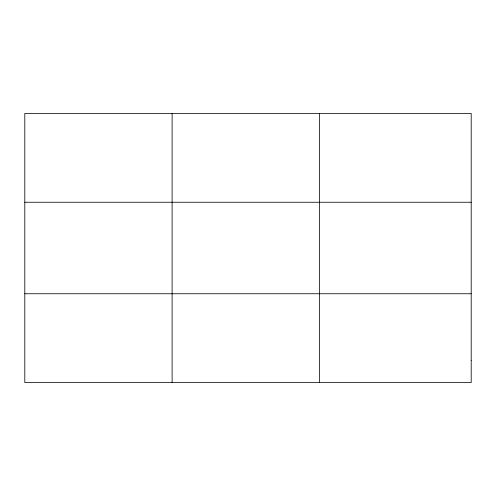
<?xml version="1.0" encoding="UTF-8"?>
<svg xmlns="http://www.w3.org/2000/svg" width="496" height="496" viewBox="0 0 496 496"><rect width="100%" height="100%" fill="white"/><g stroke="black" fill="none" stroke-linecap="round" stroke-linejoin="round"><path stroke-width="0.74" d="M172.112 113.448L172.112 382.552M319.424 113.448L319.424 382.552M24.8 202.25L471.2 202.25M24.8 293.75L471.2 293.75M471.2 360.35L471.2 382.552L24.8 382.552L24.8 113.448L471.2 113.448L471.2 360.35"/></g></svg>
